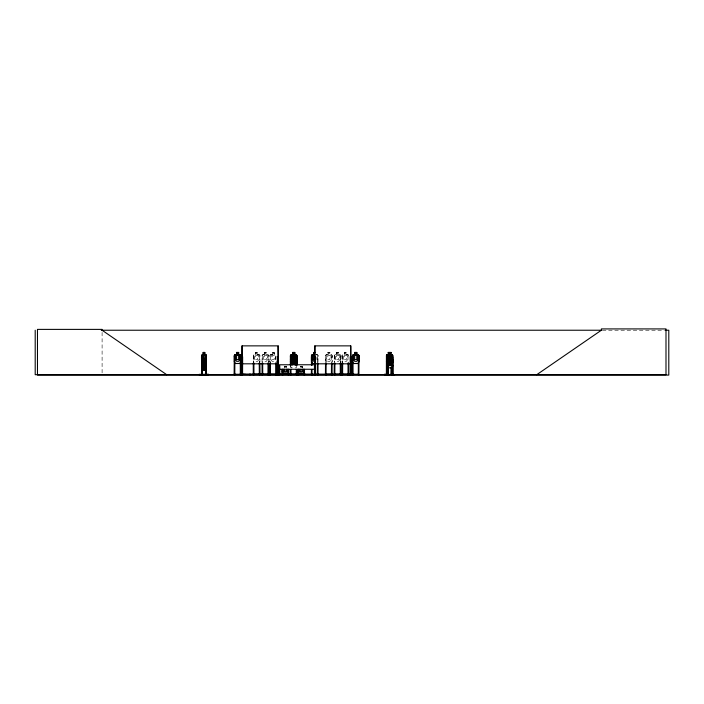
<?xml version="1.0" encoding="UTF-8"?>
<svg xmlns="http://www.w3.org/2000/svg" width="704" height="704" viewBox="0 0 704 704"><rect width="100%" height="100%" fill="white"/><g stroke="black" fill="none" stroke-linecap="round" stroke-linejoin="round"><path stroke-width="0.53" stroke-dasharray="3.52 2.64" d="M259.125 363.466L259.864 361.337M259.433 362.806L259.934 361.346M267.916 363.466L268.726 361.346M275.669 363.466L276.408 361.337M297.018 365.64L296.261 367.84L291.078 367.84L290.62 366.379M317.583 362.806L318.094 355.414L317.31 354.64L315.885 354.64M331.364 363.466L332.174 361.346L332.174 355.414L331.39 354.64L329.965 354.64L329.965 352.431L327.756 352.431L327.835 354.71L326.726 355.45L326.726 359.568L327.835 361.337L329.894 361.337L330.994 359.568L330.994 355.45L329.894 354.71L329.894 352.502L327.835 352.502M340.146 363.466L340.886 361.337M340.454 362.806L340.956 355.414L340.182 354.64L338.747 354.64L338.747 352.431L336.538 352.431L336.538 354.64L335.034 354.64L334.338 355.423L334.294 362.041M347.908 363.466L348.392 362.041M262.064 362.041L262.099 355.423L262.803 354.64L264.308 354.64M262.17 355.458L262.838 354.71L267.916 354.71L268.646 355.45M269.931 355.458L270.591 354.71L275.669 354.71M326.005 362.806L325.547 355.423L326.251 354.64L327.756 354.64M325.626 355.458L326.286 354.71L331.364 354.71L332.103 355.45L332.103 362.041M602.457 330.229L664.453 330.229M257.655 352.502L255.596 352.502L255.596 354.71L254.496 355.45L254.496 359.568L255.596 361.337L257.655 361.337L258.764 359.568L258.764 355.45L257.655 354.71L257.734 352.431L255.526 352.431L255.526 354.64L254.021 354.64L253.317 355.423L253.273 362.041M264.378 352.502L266.438 352.502M272.14 352.502L274.199 352.502L274.199 354.71L275.299 355.45L275.299 359.568L274.199 361.337L272.14 361.337L271.031 359.568L271.031 355.45L272.14 354.71L272.061 352.431L274.27 352.431L274.27 354.64L275.695 354.64L276.478 355.414M346.43 352.502L344.37 352.502L344.37 354.71L343.27 355.45L343.27 359.568L344.37 361.337L346.43 361.337L347.538 359.568L347.538 355.45L346.43 354.71L346.509 352.431L344.3 352.431L344.3 354.64L342.795 354.64L342.091 355.423L342.047 362.041M257.734 354.64L259.16 354.64L259.934 355.414L259.864 362.041M266.517 354.64L267.942 354.64L268.726 355.414L268.646 362.041M272.061 354.64L270.556 354.64L269.852 355.423L269.817 362.041M346.509 354.64L347.934 354.64L348.709 355.414M335.069 354.71L340.146 354.71M253.273 356.77L253.88 356.77L253.88 362.041M259.864 356.77L259.257 356.77L259.257 362.041M262.064 356.77L262.671 356.77L262.671 362.041M268.646 356.77L268.039 356.77L268.039 362.041M269.817 356.77L270.424 356.77L270.424 362.041M276.408 356.77L275.801 356.77L275.801 362.041M318.014 356.77L317.407 356.77L317.407 362.041M332.103 356.77L331.496 356.77L331.496 362.041M334.294 356.77L334.902 356.77L334.902 362.041M340.886 356.77L340.278 356.77L340.278 362.041M342.047 356.77L342.663 356.77L342.663 362.041M348.638 356.77L348.031 356.77L348.031 362.041M284.372 366.582L286.431 366.582M300.159 366.582L302.218 366.582M348.638 355.45L347.908 354.71L342.83 354.71L342.162 355.458L342.602 362.754M259.864 355.45L259.125 354.71L254.047 354.71L253.387 355.458L253.827 362.754M342.091 361.346L342.549 362.806M334.338 361.346L334.787 362.806M290.47 365.631L291.13 367.77M269.931 361.337L270.371 362.754M269.852 361.346L270.31 362.806M262.099 361.346L262.557 362.806M253.317 361.346L253.766 362.806M340.886 355.45L340.886 362.041M334.409 355.458L334.409 361.337M326.119 362.041L326.119 356.77L325.512 356.77L325.512 362.041M318.014 362.041L318.014 355.45L317.284 354.71L315.806 354.71L316.914 355.45L316.914 359.568M302.298 367.946L302.298 366.476L300.089 366.538L300.159 367.99M302.218 366.529L302.218 367.99M286.431 367.99L286.502 366.476L284.293 366.476L284.293 367.946M284.372 366.529L284.372 367.99M102.098 332.394L102.098 373.622M267.546 359.568L266.438 361.337L264.378 361.337L263.278 359.568L263.278 355.45L264.378 354.71L264.308 352.431L266.517 352.431L266.438 354.71L267.546 355.45L267.546 359.568M339.777 359.568L338.677 361.337L336.618 361.337L335.509 359.568L335.509 355.45L336.618 354.71L336.618 352.502L338.677 352.502L338.677 354.71L339.777 355.45L339.777 359.568M257.286 352.871L255.966 352.871L255.966 353.61L257.286 353.61L257.286 352.871M266.077 352.871L264.748 352.871L264.748 353.61L266.077 353.61L266.077 352.871M273.83 352.871L272.501 352.871L272.501 353.61L273.83 353.61L273.83 352.871M329.525 352.871L328.196 352.871L328.196 353.61L329.525 353.61L329.525 352.871M338.307 352.871L336.987 352.871L336.987 353.61L338.307 353.61L338.307 352.871M346.06 352.871L344.74 352.871L344.74 353.61L346.06 353.61L346.06 352.871M257.655 355.45L255.596 355.45L255.596 359.568L257.655 359.568L257.655 355.45M266.438 355.45L264.378 355.45L264.378 359.568L266.438 359.568L266.438 355.45M274.199 355.45L272.14 355.45L272.14 359.568L274.199 359.568L274.199 355.45M329.894 355.45L327.835 355.45L327.835 359.568L329.894 359.568L329.894 355.45M338.677 355.45L336.618 355.45L336.618 359.568L338.677 359.568L338.677 355.45M346.43 355.45L344.37 355.45L344.37 359.568L346.43 359.568L346.43 355.45M286.062 366.758L284.733 366.758L284.733 367.233L286.062 367.233L286.062 366.758M301.849 366.758L300.529 366.758L300.529 367.233L301.849 367.233L301.849 366.758"/><path stroke-width="1.06" d="M281.802 374.37L270.494 374.238M318.296 374.361L311.573 374.616L311.502 374.053M201.749 360.615L202.268 358.424L205.902 358.424L206.378 360.615L205.85 358.424M201.802 360.624L202.321 358.424M205.744 363.537L206.325 361.346L205.797 363.537L202.162 363.537L201.687 361.346L202.215 363.537M205.85 370.295L206.36 368.166L206.325 355.414L205.735 354.64M392.207 363.537L392.858 361.346L392.251 363.537L388.071 363.537L387.57 361.346M392.119 367.77L392.709 359.744L392.119 359.014L388.036 359.014L387.438 359.726L388.054 358.934M392.814 365.64L392.154 367.84L387.992 367.84M199.038 374.66L208.648 374.37L199.074 374.343M384.375 374.651L389.541 374.651M293.762 357.597L293.638 357.086M238.718 354.64L240.143 354.64L240.926 355.414L240.926 361.346L240.117 363.466L235.039 363.466M240.926 361.346L240.17 363.537L234.986 363.537L234.3 361.346M297.018 361.346L296.261 363.537L291.078 363.537L290.391 361.346M234.133 374.651L234.3 355.423L235.004 354.64L236.509 354.64L236.509 352.431L238.718 352.431L238.647 354.71L239.747 355.45L239.747 359.568L238.647 361.337L236.588 361.337L235.479 359.568L235.479 355.45L236.588 354.71L236.588 352.502L238.647 352.502M241.921 374.651L241.921 374.15M290.224 374.651L290.286 374.053M314.45 374.695L314.442 365.737L315.049 365.737M314.732 374.66L314.917 345.866L350.803 345.866L350.988 374.66M314.811 374.651L314.82 345.866M334.18 374.37L334.294 363.097M351.974 374.66L351.886 374.15L240.178 374.053L240.178 374.704M287.901 373.586L288.631 372.17M282.084 372.17L282.77 373.63L287.954 373.63L288.71 372.17M303.688 373.586L304.498 372.17M202.25 354.71L201.661 374.704L201.494 356.77L202.083 356.77L202.127 374.704M205.841 367.321L206.378 366.538L205.894 367.321L204.802 367.321L204.855 369.53L203.271 369.53L202.558 362.393L203.324 360.624L204.75 360.624L205.515 362.393L205.515 366.511L204.75 367.25L204.802 369.53L203.324 369.459M202.365 361.539L201.846 362.261L202.338 361.469L205.92 361.469L206.466 362.243L205.885 370.374L202.268 370.374L201.846 368.166L201.793 355.458L202.224 354.64L203.271 354.64M386.487 355.458L387.059 354.71M388.133 354.64L387.526 355.423L387.482 374.704M278.986 374.686L279.171 364.769L315.049 364.769M290.462 355.458L291.13 354.71L296.208 354.71M290.391 359.726L291.095 358.934L292.6 358.934M315.26 363.537L312.154 363.537L311.467 361.346L311.467 355.423L312.171 354.64L313.676 354.64M311.538 355.458L312.206 354.71L313.746 354.71L313.676 352.431L315.146 352.431M536.747 374.704L601.374 330.229L601.374 328.918L665.993 328.918L665.993 374.704L35.2 374.704L35.2 330.229M292.67 359.014L291.57 359.744L291.57 363.862M313.746 354.71L312.646 355.45L312.646 359.568L313.746 361.337M394.997 374.651L384.393 374.343L389.585 374.704M269.65 374.66L269.746 374.053M101.27 330.229L601.709 330.229M665.5 330.229L668.8 330.229L668.8 375.082L37.47 375.082L37.47 329.384L102.098 329.384L102.098 330.229L166.716 374.704M203.271 352.502L204.75 352.502L204.697 354.71L205.506 355.45L205.506 359.568L204.75 361.337L202.77 361.451L203.799 363.986L202.822 366.441L204.75 366.511L204.75 362.393L203.324 362.393L203.324 366.511L204.125 364.496L205.304 366.555L204.424 363.994L205.427 361.363L204.107 363.51L202.558 359.568L203.271 352.431M292.67 352.502L294.73 352.502L294.73 354.71L295.838 355.45L295.838 359.568L294.73 361.337L292.67 361.337L291.57 359.568L291.57 355.45L292.67 354.71L292.6 352.431L294.809 352.431L294.809 354.64L296.234 354.64L297.018 355.414L297.018 364.654M354.71 352.502L356.77 352.502L356.77 354.71L357.87 355.45L357.87 359.568L356.77 361.337L354.71 361.337L353.602 359.568L353.602 355.45L354.71 354.71L354.631 352.431L356.84 352.431L356.84 354.64L358.266 354.64L359.049 355.414L359.049 361.346L358.292 363.537L353.109 363.537L352.422 361.346L352.422 355.423L353.126 354.64L354.631 354.64M388.247 352.502L391.037 352.502M204.741 354.64L205.788 354.64M292.6 354.64L291.095 354.64L290.391 355.423L290.356 365.209M392.234 354.64L391.046 354.64L391.75 355.414M202.198 354.71L205.762 354.71M353.162 354.71L358.239 354.71M387.015 354.71L392.207 354.71M205.709 354.71L206.325 355.414M292.6 356.726L294.809 356.726L294.809 358.934L296.234 358.934L297.018 359.718M389.215 356.726L391.037 356.726M205.63 356.77L206.219 356.77M234.265 356.77L234.872 356.77L234.802 374.704M240.856 356.77L240.249 356.77L240.319 374.704M242.026 356.77L242.634 356.77L242.563 374.704M277.913 356.77L277.306 356.77L277.376 374.704M290.356 356.77L290.963 356.77L290.963 365.209M292.67 356.805L294.738 356.805M296.938 356.77L296.331 356.77L296.331 365.209M314.811 356.77L315.524 356.77L315.462 374.686M358.978 356.77L358.371 356.77L358.301 374.704M386.443 356.77L387.068 356.77L387.121 374.704M387.543 356.77L388.168 356.77L388.168 359.929M389.277 356.805L390.975 356.805L390.931 359.014L391.864 359.744L391.864 363.862L390.975 365.631L389.321 365.631L388.432 363.862L388.432 359.744L389.321 359.014L389.259 356.726M388.01 358.934L389.259 358.934M390.993 358.934L392.181 358.934L392.814 359.718M291.13 359.014L296.208 359.014L296.938 359.744M203.333 359.26L204.926 359.26M203.324 359.568L204.75 359.568M386.426 361.346L387.015 363.537L386.487 361.337M206.466 362.243L205.867 361.469M202.198 363.466L205.762 363.466M291.13 363.466L296.208 363.466M315.251 363.466L312.206 363.466L311.538 361.337M353.162 363.466L358.239 363.466M388.115 363.466L392.207 363.466M242.026 363.81L277.913 363.81M314.917 363.81L350.803 363.81M387.482 365.64L388.036 367.84M279.162 365.737L279.778 365.737L279.778 374.704M201.802 366.546L202.338 367.321L203.324 367.321M202.312 367.25L205.867 367.25M279.171 369.257L315.049 369.257M297.88 372.17L298.558 373.63L303.741 373.63L304.498 372.231L304.498 369.336M202.136 374.053L201.441 374.053L201.441 374.704M205.586 374.053L206.272 374.053M234.194 374.053L234.942 374.053L234.942 374.704M352.317 374.053L353.065 374.053M358.301 374.053L359.137 374.66M387.13 374.053L386.382 374.053L386.382 374.704L386.426 355.423L387.033 354.64L389.33 354.64L389.33 352.431M387.482 374.053L388.23 374.053L388.221 374.704M391.142 374.053L391.89 374.053L391.882 374.704M392.999 374.053L392.251 374.053L392.251 374.704M234.942 374.238L245.573 374.37M253.95 374.238L259.186 374.238M262.742 374.238L267.969 374.238M291.034 374.238L296.261 374.238M326.19 374.238L331.426 374.238M334.972 374.238L340.208 374.238M342.725 374.238L358.301 374.238M199.065 374.616L208.657 374.651M341.018 374.651L340.956 374.053M332.262 374.66L332.174 374.053M318.182 374.66L318.085 374.053M278.045 374.343L277.913 345.866L242.026 345.866L241.982 374.704M268.814 374.66L268.646 363.097M259.996 374.651L259.864 363.097M391.169 374.66L391.204 367.321M294.73 359.014L295.838 359.744L295.838 363.862M390.993 354.71L391.873 355.45L391.873 359.568L390.993 361.337L389.347 361.337L388.467 359.568L388.467 355.45L389.347 354.71L389.347 352.502M203.333 361.469L203.324 355.45L204.75 355.45L204.82 361.539L205.638 362.278L205.638 366.397L204.873 368.166L203.438 368.166L202.673 366.397L203.386 359.26M315.146 374.66L315.058 363.246M392.19 354.64L392.858 355.414L392.797 374.704M392.163 354.71L392.753 355.45M350.935 374.616L350.935 356.77L350.196 356.77L350.196 374.704M392.902 374.704L392.938 356.77L392.313 356.77L392.392 374.704M392.718 374.053L392.7 374.704M392.454 356.77L392.454 358.873M392.454 366.265L392.454 374.704M391.829 367.321L391.82 374.704M391.688 367.321L391.609 374.704M391.442 374.053L391.424 374.704M391.345 367.321L391.292 374.704M391.037 354.71L391.09 352.431L388.186 352.431L388.291 354.71M388.168 365.209L388.08 374.704M388.027 356.77L387.93 374.704M387.781 374.053L387.763 374.704M387.631 361.337L387.587 355.458L388.159 354.71L387.367 355.45L387.367 359.568M387.684 365.209L387.622 374.704M386.927 356.77L386.98 374.704M386.83 374.053L386.848 374.704M386.584 356.77L386.584 374.704M358.978 355.45L358.908 374.704M358.442 374.053L358.442 374.704M353.065 374.704L352.994 356.77L352.387 356.77L352.317 374.704M352.924 374.053L352.924 374.704M352.458 374.053L352.458 374.704M350.698 345.866L350.698 374.704L350.627 374.053M350.126 374.053L350.126 374.704M348.638 363.097L348.709 374.704M348.568 374.053L348.568 374.704M348.031 363.097L348.031 374.704M347.961 374.053L347.961 374.704M342.725 374.053L342.725 374.704M342.663 363.097L342.593 374.704M342.118 374.053L342.118 374.704M342.047 363.097L341.986 374.704M341.537 374.15L341.537 374.704M340.886 363.097L340.886 374.704M340.278 363.097L340.278 374.704L340.208 374.053M334.972 374.053L334.972 374.704M334.902 363.097L334.831 374.704M334.365 374.053L334.365 374.704M332.103 363.097L332.103 374.704M331.566 374.053L331.566 374.704M331.496 363.097L331.426 374.704M326.19 374.053L326.19 374.704M326.119 363.097L326.049 374.704M325.582 374.053L325.582 374.704M325.512 363.097L325.442 374.704M318.014 363.097L318.014 374.704M317.407 363.097L317.337 374.704M315.594 374.053L315.594 374.704M314.116 352.871L314.116 353.61M313.746 355.45L313.746 359.568M312.11 374.053L312.11 374.704M312.039 365.209L312.039 356.77L311.432 356.77L311.432 365.209M312.039 369.433L311.969 374.704M311.432 369.433L311.362 374.704M304.77 374.704L304.77 373.613L297.898 373.613L297.898 374.704M304.286 373.613L304.286 374.704L304.234 369.345M303.82 369.345L303.82 374.704M303.327 369.283L303.327 371.034L302.218 372.17L300.159 372.17L299.059 371.034L299.059 369.283M302.218 369.283L302.218 371.034L300.159 371.034L300.159 369.283M298.857 369.336L298.857 374.695M298.443 369.336L298.443 374.704M297.88 369.336L297.88 372.231M297.009 374.053L297.009 374.704M296.938 355.45L296.938 365.209M296.938 369.433L296.868 374.704M296.402 374.053L296.402 374.704M296.331 369.433L296.261 374.704M290.963 369.433L291.034 374.704M290.893 374.053L290.893 374.704M290.356 369.433L290.426 374.704M288.974 374.704L288.974 373.613L282.11 373.613L282.11 374.704M288.71 369.336L288.71 372.231M288.49 373.613L288.49 374.704M288.438 369.345L288.438 374.704M288.024 369.345L288.024 374.704M287.531 369.283L287.531 371.034L286.431 372.17L284.372 372.17L283.263 371.034L283.263 369.283M286.431 369.283L286.431 371.034L284.372 371.034L284.372 369.283M283.061 369.336L283.061 374.695M282.647 369.336L282.647 374.704M282.163 369.345L282.163 372.222M282.084 369.336L282.084 372.231M278.626 374.053L278.626 374.704M278.555 374.704L278.326 345.866M277.842 374.053L277.807 374.704M277.235 374.053L277.235 374.704M276.478 374.053L276.478 374.704L276.408 363.097M275.871 374.053L275.871 374.704M275.801 363.097L275.73 374.704M270.424 363.097L270.494 374.704M270.354 374.053L270.354 374.704M269.817 363.097L269.817 374.704M268.576 374.053L268.576 374.704M268.11 374.053L268.11 374.704M268.039 363.097L267.969 374.704M262.671 363.097L262.742 374.704M262.601 374.053L262.601 374.704M262.064 363.097L262.134 374.704M261.994 374.053L261.994 374.704M259.794 374.053L259.794 374.704M259.257 363.097L259.327 374.704M259.186 374.053L259.186 374.704M253.88 363.097L253.95 374.704M253.81 374.053L253.81 374.704M253.273 363.097L253.273 374.704M253.202 374.053L253.202 374.704M250.615 374.15L250.615 374.704M249.41 374.15L249.41 374.704M242.704 374.053L242.704 374.704M242.405 374.053L242.396 374.704M242.334 356.77L242.326 374.704M242.097 345.866L242.097 374.704M240.926 374.053L240.926 374.704M240.786 374.704L240.856 355.45L240.117 354.71L235.039 354.71L234.379 355.458L234.379 361.337M240.715 374.15L240.715 374.704M234.335 374.053L234.335 374.704M206.272 355.414L206.193 374.704M206.052 356.77L206.096 374.704M205.955 374.053L205.902 374.704M205.797 356.77L205.753 374.704M205.63 369.433L205.586 374.704M204.873 359.26L204.873 361.539M204.75 354.71L204.794 352.431L203.218 352.431L203.218 354.64M203.377 367.25L203.377 369.459M201.916 360.985L201.96 374.704M201.758 374.053L201.837 374.704M347.45 374.616L354.182 374.334L347.45 374.704M391.644 364.813L391.072 364.874L390.095 362.745C389.382 366.274 387.323 364.918 389.717 362.261L388.608 359.744L390.069 361.759C390.65 358.389 392.876 359.762 390.447 362.278L391.644 364.813M295.636 364.813L294.923 364.874L293.718 362.745C292.758 366.106 290.233 365.394 293.242 362.261C290.321 359.726 292.926 358.406 293.674 361.759C294.51 358.591 297.15 359.26 294.158 362.278L295.636 364.813M204.494 352.871L203.57 352.871L203.57 353.61L204.494 353.61L204.494 352.871M238.278 352.871L236.949 352.871L236.949 353.61L238.278 353.61L238.278 352.871M294.369 352.871L293.04 352.871L293.04 353.61L294.369 353.61L294.369 352.871M356.4 352.871L355.071 352.871L355.071 353.61L356.4 353.61L356.4 352.871M390.694 352.871L388.538 352.871L388.538 353.61L390.694 353.61L390.694 352.871M238.647 355.45L236.588 355.45L236.588 359.568L238.647 359.568L238.647 355.45M294.73 355.45L292.67 355.45L292.67 359.568L294.73 359.568L294.73 355.45M356.77 355.45L354.71 355.45L354.71 359.568L356.77 359.568L356.77 355.45M390.993 355.45L389.347 355.45L389.347 359.568L390.993 359.568L390.993 355.45M294.369 357.174L293.04 357.174L293.04 357.905L294.369 357.905L294.369 357.174M390.676 357.174L389.611 357.174L389.611 357.905L390.676 357.905L390.676 357.174M204.618 359.7L203.694 359.7L203.694 360.439L204.618 360.439L204.618 359.7M294.73 359.744L292.67 359.744L292.67 363.862L294.73 363.862L294.73 359.744M390.975 359.744L389.321 359.744L389.321 363.862L390.975 363.862L390.975 359.744M204.873 362.278L203.438 362.278L203.438 366.397L204.873 366.397L204.873 362.278M204.494 368.35L203.579 368.35L203.579 369.09L204.494 369.09L204.494 368.35M389.638 353.61L389.638 352.871L389.594 353.61"/></g></svg>
